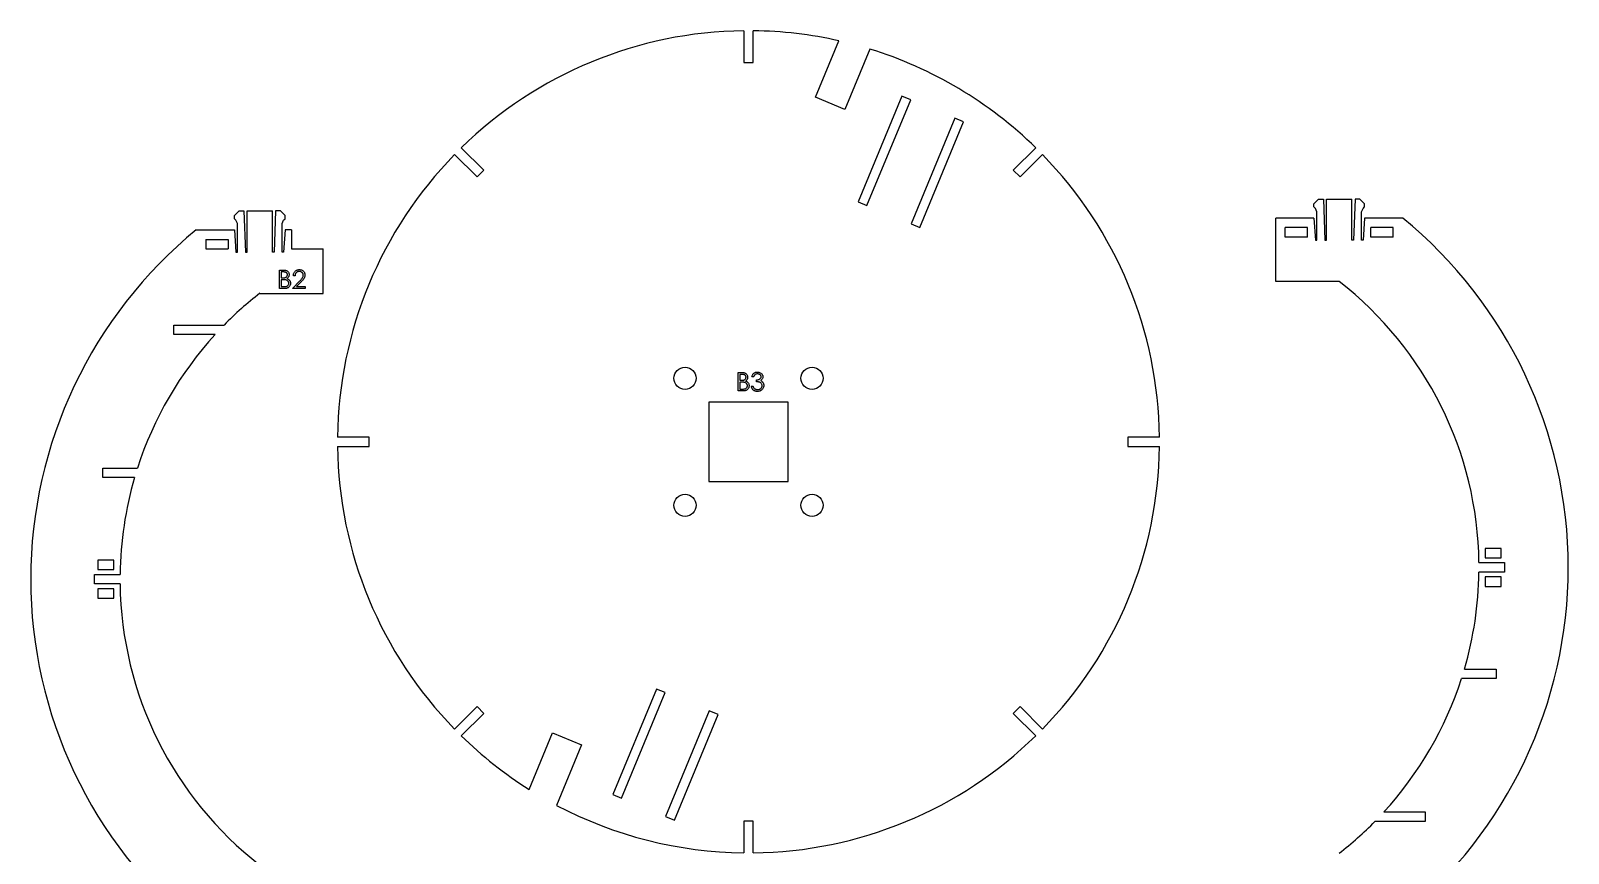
# Model space of a CAD drawing. Header units: millimetres. Extents: x 12 to 496, y -15 to 1016.
# Drawn here: x 11.8 to 496, y 271.9 to 530.9 of the extents above; entities that cross this region are included whole.
import ezdxf

# ---------------------------------------------------------------- set-up
doc = ezdxf.new("R2010")
doc.units = ezdxf.units.MM
doc.layers.add('graveren', color=5, linetype='Continuous')
doc.layers.add('snijden', color=1, linetype='Continuous')

msp = doc.modelspace()

# ---------------------------------------------------------------- linework, layer by layer
at = {"layer": 'graveren', "linetype": 'Continuous', "flags": 128}
for points in [[(90.21, 455.56), (91.34, 455.56), (91.34, 455.56), (91.51, 455.56), (91.66, 455.55), (91.81, 455.54), (91.95, 455.52), (92.07, 455.5), (92.19, 455.47), (92.3, 455.44), (92.4, 455.4), (92.57, 455.3), (92.73, 455.19), (92.86, 455.05), (92.98, 454.89), (93.07, 454.71), (93.14, 454.52), (93.18, 454.33), (93.19, 454.12), (93.19, 454.12), (93.18, 453.93), (93.15, 453.75), (93.09, 453.57), (93.02, 453.41), (92.92, 453.25), (92.81, 453.11), (92.67, 452.99), (92.52, 452.88), (92.52, 452.88), (92.71, 452.8), (92.89, 452.72), (93.04, 452.62), (93.16, 452.52), (93.27, 452.42), (93.36, 452.3), (93.44, 452.17), (93.51, 452.03), (93.57, 451.88), (93.61, 451.72), (93.63, 451.56), (93.64, 451.4), (93.64, 451.4), (93.63, 451.23), (93.61, 451.06), (93.57, 450.91), (93.51, 450.76), (93.44, 450.61), (93.35, 450.48), (93.25, 450.35), (93.13, 450.22), (93, 450.11), (92.86, 450.01), (92.71, 449.93), (92.54, 449.86), (92.37, 449.81), (92.18, 449.77), (91.99, 449.75), (91.78, 449.74), (91.78, 449.74), (90.21, 449.74), (90.21, 449.74), (90.21, 455.56)], [(95.06, 453.77), (94.53, 453.77), (94.53, 453.77), (94.55, 453.98), (94.58, 454.18), (94.62, 454.37), (94.69, 454.55), (94.76, 454.72), (94.86, 454.88), (94.97, 455.03), (95.1, 455.17), (95.24, 455.3), (95.38, 455.41), (95.54, 455.5), (95.7, 455.58), (95.87, 455.64), (96.05, 455.68), (96.24, 455.71), (96.43, 455.71), (96.43, 455.71), (96.62, 455.71), (96.81, 455.68), (96.98, 455.64), (97.14, 455.59), (97.3, 455.51), (97.44, 455.42), (97.58, 455.32), (97.7, 455.2), (97.82, 455.07), (97.92, 454.93), (98, 454.79), (98.07, 454.64), (98.12, 454.48), (98.16, 454.32), (98.18, 454.16), (98.19, 453.98), (98.19, 453.98), (98.18, 453.74), (98.13, 453.51), (98.06, 453.28), (97.95, 453.06), (97.88, 452.95), (97.8, 452.83), (97.7, 452.69), (97.59, 452.55), (97.47, 452.4), (97.33, 452.24), (97.18, 452.07), (97.01, 451.89), (97.01, 451.89), (95.56, 450.34), (95.56, 450.34), (98.27, 450.34), (98.27, 450.34), (98.27, 449.74), (98.27, 449.74), (94.31, 449.74), (94.31, 449.74), (96.57, 452.15), (96.57, 452.15), (96.73, 452.33), (96.88, 452.49), (97.02, 452.64), (97.13, 452.77), (97.24, 452.9), (97.33, 453.01), (97.4, 453.12), (97.46, 453.21), (97.55, 453.39), (97.62, 453.56), (97.66, 453.75), (97.67, 453.94), (97.67, 453.94), (97.66, 454.06), (97.64, 454.17), (97.62, 454.28), (97.58, 454.39), (97.52, 454.49), (97.46, 454.58), (97.39, 454.68), (97.3, 454.77), (97.21, 454.85), (97.11, 454.92), (97, 454.98), (96.9, 455.03), (96.78, 455.07), (96.66, 455.09), (96.54, 455.11), (96.41, 455.12), (96.41, 455.12), (96.27, 455.11), (96.14, 455.09), (96.01, 455.07), (95.89, 455.03), (95.78, 454.98), (95.67, 454.92), (95.57, 454.85), (95.48, 454.76), (95.39, 454.67), (95.31, 454.57), (95.25, 454.46), (95.19, 454.34), (95.14, 454.21), (95.1, 454.07), (95.07, 453.93), (95.06, 453.77)], [(90.73, 454.97), (90.73, 453.1), (90.73, 453.1), (91.08, 453.1), (91.08, 453.1), (91.23, 453.1), (91.38, 453.11), (91.51, 453.12), (91.63, 453.13), (91.74, 453.15), (91.85, 453.17), (91.94, 453.19), (92.02, 453.21), (92.16, 453.28), (92.29, 453.36), (92.4, 453.46), (92.49, 453.57), (92.57, 453.7), (92.62, 453.83), (92.66, 453.97), (92.67, 454.11), (92.67, 454.11), (92.66, 454.21), (92.65, 454.3), (92.63, 454.39), (92.59, 454.47), (92.55, 454.54), (92.5, 454.61), (92.44, 454.68), (92.37, 454.74), (92.29, 454.79), (92.2, 454.84), (92.1, 454.88), (91.99, 454.91), (91.87, 454.93), (91.74, 454.95), (91.59, 454.96), (91.44, 454.97), (91.44, 454.97), (90.73, 454.97)], [(90.73, 452.5), (90.73, 450.34), (90.73, 450.34), (91.47, 450.34), (91.47, 450.34), (91.63, 450.34), (91.78, 450.35), (91.92, 450.36), (92.04, 450.37), (92.16, 450.39), (92.26, 450.41), (92.36, 450.43), (92.44, 450.46), (92.58, 450.53), (92.71, 450.62), (92.83, 450.72), (92.93, 450.84), (93.01, 450.97), (93.07, 451.11), (93.1, 451.25), (93.12, 451.4), (93.12, 451.4), (93.11, 451.49), (93.1, 451.58), (93.08, 451.66), (93.05, 451.75), (93.02, 451.83), (92.97, 451.91), (92.92, 451.98), (92.86, 452.05), (92.72, 452.18), (92.56, 452.29), (92.37, 452.37), (92.16, 452.44), (92.16, 452.44), (92.08, 452.45), (91.98, 452.47), (91.86, 452.48), (91.74, 452.49), (91.59, 452.5), (91.43, 452.5), (91.26, 452.5), (91.07, 452.5), (91.07, 452.5), (90.73, 452.5)], [(234.62, 423.32), (235.75, 423.32), (235.75, 423.32), (235.92, 423.31), (236.08, 423.3), (236.22, 423.29), (236.36, 423.27), (236.49, 423.25), (236.6, 423.22), (236.71, 423.19), (236.81, 423.15), (236.98, 423.05), (237.14, 422.94), (237.27, 422.8), (237.39, 422.64), (237.48, 422.46), (237.55, 422.28), (237.59, 422.08), (237.6, 421.87), (237.6, 421.87), (237.59, 421.68), (237.56, 421.5), (237.51, 421.32), (237.43, 421.16), (237.34, 421), (237.22, 420.87), (237.09, 420.74), (236.93, 420.63), (236.93, 420.63), (237.13, 420.56), (237.3, 420.47), (237.45, 420.38), (237.57, 420.28), (237.68, 420.17), (237.78, 420.05), (237.86, 419.92), (237.93, 419.78), (237.98, 419.63), (238.02, 419.48), (238.04, 419.31), (238.05, 419.15), (238.05, 419.15), (238.04, 418.98), (238.02, 418.81), (237.98, 418.66), (237.93, 418.51), (237.85, 418.36), (237.77, 418.23), (237.66, 418.1), (237.55, 417.97), (237.42, 417.86), (237.27, 417.76), (237.12, 417.68), (236.96, 417.61), (236.78, 417.56), (236.6, 417.52), (236.4, 417.5), (236.19, 417.49), (236.19, 417.49), (234.62, 417.49), (234.62, 417.49), (234.62, 423.32)], [(235.14, 422.72), (235.14, 420.85), (235.14, 420.85), (235.49, 420.85), (235.49, 420.85), (235.65, 420.86), (235.79, 420.86), (235.92, 420.87), (236.05, 420.88), (236.16, 420.9), (236.26, 420.92), (236.35, 420.94), (236.43, 420.97), (236.57, 421.03), (236.7, 421.11), (236.81, 421.21), (236.91, 421.32), (236.98, 421.45), (237.04, 421.58), (237.07, 421.72), (237.08, 421.86), (237.08, 421.86), (237.08, 421.96), (237.06, 422.05), (237.04, 422.14), (237.01, 422.22), (236.97, 422.3), (236.92, 422.37), (236.86, 422.43), (236.79, 422.49), (236.71, 422.54), (236.62, 422.59), (236.52, 422.63), (236.41, 422.66), (236.28, 422.69), (236.15, 422.7), (236.01, 422.71), (235.85, 422.72), (235.85, 422.72), (235.14, 422.72)], [(239.47, 421.97), (238.95, 421.97), (238.95, 421.97), (238.99, 422.15), (239.05, 422.31), (239.11, 422.46), (239.19, 422.61), (239.27, 422.74), (239.36, 422.86), (239.47, 422.98), (239.58, 423.08), (239.7, 423.17), (239.82, 423.25), (239.95, 423.31), (240.09, 423.37), (240.23, 423.41), (240.37, 423.44), (240.52, 423.46), (240.68, 423.46), (240.68, 423.46), (240.91, 423.45), (241.13, 423.41), (241.34, 423.35), (241.54, 423.26), (241.73, 423.14), (241.9, 423.01), (242.04, 422.86), (242.16, 422.69), (242.26, 422.51), (242.33, 422.33), (242.37, 422.14), (242.38, 421.95), (242.38, 421.95), (242.37, 421.77), (242.34, 421.59), (242.28, 421.43), (242.21, 421.27), (242.11, 421.13), (242, 421), (241.86, 420.87), (241.7, 420.75), (241.7, 420.75), (241.88, 420.66), (242.05, 420.55), (242.2, 420.41), (242.33, 420.26), (242.33, 420.26), (242.41, 420.14), (242.48, 420.02), (242.54, 419.9), (242.59, 419.77), (242.63, 419.64), (242.66, 419.5), (242.67, 419.36), (242.68, 419.22), (242.68, 419.22), (242.66, 418.98), (242.61, 418.74), (242.53, 418.51), (242.41, 418.28), (242.27, 418.07), (242.1, 417.89), (241.91, 417.73), (241.69, 417.59), (241.45, 417.48), (241.2, 417.41), (240.94, 417.36), (240.66, 417.35), (240.66, 417.35), (240.48, 417.35), (240.3, 417.37), (240.13, 417.41), (239.96, 417.45), (239.81, 417.52), (239.66, 417.59), (239.52, 417.68), (239.39, 417.78), (239.27, 417.9), (239.16, 418.03), (239.06, 418.17), (238.97, 418.32), (238.89, 418.49), (238.82, 418.67), (238.77, 418.86), (238.72, 419.06), (238.72, 419.06), (239.25, 419.06), (239.25, 419.06), (239.29, 418.93), (239.33, 418.8), (239.38, 418.69), (239.44, 418.58), (239.5, 418.49), (239.56, 418.4), (239.63, 418.32), (239.7, 418.26), (239.7, 418.26), (239.8, 418.18), (239.91, 418.12), (240.02, 418.06), (240.14, 418.02), (240.26, 417.99), (240.39, 417.96), (240.53, 417.95), (240.67, 417.94), (240.67, 417.94), (240.84, 417.95), (240.99, 417.97), (241.14, 417.99), (241.28, 418.03), (241.41, 418.09), (241.53, 418.15), (241.64, 418.22), (241.75, 418.31), (241.84, 418.41), (241.93, 418.5), (242, 418.6), (242.05, 418.71), (242.1, 418.82), (242.13, 418.93), (242.15, 419.05), (242.16, 419.17), (242.16, 419.17), (242.14, 419.34), (242.11, 419.49), (242.04, 419.64), (241.95, 419.79), (241.84, 419.93), (241.72, 420.04), (241.57, 420.14), (241.41, 420.22), (241.32, 420.26), (241.22, 420.29), (241.11, 420.32), (240.98, 420.34), (240.85, 420.36), (240.7, 420.38), (240.54, 420.39), (240.37, 420.41), (240.37, 420.41), (240.37, 421), (240.37, 421), (240.58, 421.01), (240.79, 421.04), (240.98, 421.08), (241.17, 421.14), (241.34, 421.21), (241.48, 421.3), (241.6, 421.39), (241.69, 421.49), (241.77, 421.6), (241.82, 421.71), (241.85, 421.83), (241.86, 421.95), (241.86, 421.95), (241.85, 422.05), (241.84, 422.13), (241.81, 422.22), (241.78, 422.3), (241.73, 422.38), (241.67, 422.45), (241.6, 422.53), (241.53, 422.6), (241.44, 422.66), (241.35, 422.71), (241.25, 422.76), (241.15, 422.8), (241.04, 422.83), (240.93, 422.85), (240.81, 422.86), (240.69, 422.87), (240.69, 422.87), (240.49, 422.85), (240.3, 422.82), (240.13, 422.75), (239.98, 422.66), (239.9, 422.61), (239.83, 422.54), (239.76, 422.47), (239.7, 422.39), (239.64, 422.3), (239.58, 422.2), (239.52, 422.09), (239.47, 421.97)], [(235.14, 420.26), (235.14, 418.09), (235.14, 418.09), (235.89, 418.09), (235.89, 418.09), (236.05, 418.09), (236.19, 418.1), (236.33, 418.11), (236.46, 418.12), (236.57, 418.14), (236.68, 418.16), (236.77, 418.18), (236.85, 418.21), (237, 418.28), (237.13, 418.37), (237.24, 418.47), (237.34, 418.59), (237.42, 418.72), (237.48, 418.86), (237.52, 419), (237.53, 419.15), (237.53, 419.15), (237.53, 419.24), (237.51, 419.33), (237.49, 419.42), (237.47, 419.5), (237.43, 419.58), (237.39, 419.66), (237.33, 419.73), (237.28, 419.8), (237.14, 419.93), (236.97, 420.04), (236.79, 420.12), (236.58, 420.19), (236.58, 420.19), (236.49, 420.2), (236.39, 420.22), (236.28, 420.23), (236.15, 420.24), (236.01, 420.25), (235.85, 420.25), (235.67, 420.25), (235.49, 420.26), (235.49, 420.26), (235.14, 420.26)]]:
    msp.add_lwpolyline(points, dxfattribs=at)
at = {"layer": 'snijden', "linetype": 'Continuous', "lineweight": 25}
for p, q in [((236.37, 530.92), (236.37, 520.92)), ((239.37, 520.92), (239.37, 530.92)), ((259, 509.98), (266.36, 527.75)), ((276.1, 525.15), (268.23, 506.15)), ((236.37, 520.92), (239.37, 520.92)), ((268.23, 506.15), (259, 509.98)), ((286.18, 510.29), (272.41, 477.03)), ((275.18, 475.88), (288.96, 509.14)), ((288.96, 509.14), (286.18, 510.29)), ((302.81, 503.4), (289.04, 470.14)), ((291.81, 468.99), (305.59, 502.25)), ((305.59, 502.25), (302.81, 503.4)), ((154.49, 487), (147.42, 494.07)), ((328.33, 494.07), (321.26, 487)), ((145.3, 491.95), (152.37, 484.88)), ((323.38, 484.88), (330.45, 491.95)), ((152.37, 484.88), (154.49, 487)), ((321.26, 487), (323.38, 484.88)), ((272.41, 477.03), (275.18, 475.88)), ((415.89, 476.44), (417.39, 477.94)), ((415.89, 475.44), (415.89, 476.44)), ((416.39, 474.94), (415.89, 475.44)), ((416.89, 473.94), (416.39, 474.94)), ((417.39, 477.94), (418.89, 477.94)), ((418.89, 477.94), (419.39, 464.94)), ((419.89, 464.94), (419.89, 477.94)), ((419.89, 477.94), (427.89, 477.94)), ((427.89, 464.94), (427.89, 477.94)), ((428.89, 477.94), (428.39, 464.94)), ((430.39, 477.94), (428.89, 477.94)), ((431.89, 476.44), (430.39, 477.94)), ((430.89, 473.94), (431.39, 474.94)), ((431.39, 474.94), (431.89, 475.44)), ((431.89, 475.44), (431.89, 476.44)), ((75.96, 472.74), (77.46, 474.24)), ((75.96, 471.74), (75.96, 472.74)), ((76.46, 471.24), (75.96, 471.74)), ((76.96, 470.24), (76.46, 471.24)), ((76.96, 461.24), (76.96, 470.24)), ((77.46, 474.24), (78.96, 474.24)), ((78.96, 474.24), (79.46, 461.24)), ((79.96, 461.24), (79.96, 474.24)), ((79.96, 474.24), (87.96, 474.24)), ((87.96, 461.24), (87.96, 474.24)), ((88.96, 474.24), (88.46, 461.24)), ((90.46, 474.24), (88.96, 474.24)), ((91.96, 472.74), (90.46, 474.24)), ((90.96, 470.24), (91.46, 471.24)), ((90.96, 461.24), (90.96, 470.24)), ((91.46, 471.24), (91.96, 471.74)), ((91.96, 471.74), (91.96, 472.74)), ((289.04, 470.14), (291.81, 468.99)), ((403.89, 451.95), (403.89, 471.95)), ((415.89, 471.95), (403.89, 471.95)), ((415.89, 471.95), (416.39, 464.94)), ((416.89, 464.94), (416.89, 473.94)), ((430.89, 464.94), (430.89, 473.94)), ((431.89, 471.95), (431.39, 464.94)), ((443.89, 471.95), (431.89, 471.95)), ((63.96, 468.24), (75.96, 468.24)), ((66.96, 465.24), (73.96, 465.24)), ((66.96, 465.24), (66.96, 462.24)), ((73.96, 465.24), (73.96, 462.24)), ((75.96, 468.24), (76.46, 461.24)), ((91.96, 468.24), (91.46, 461.24)), ((93.96, 468.24), (91.96, 468.24)), ((93.96, 468.24), (93.96, 462.24)), ((406.88, 465.95), (406.88, 468.95)), ((413.88, 468.95), (406.88, 468.95)), ((413.88, 465.95), (406.88, 465.95)), ((413.88, 465.95), (413.88, 468.95)), ((416.39, 464.94), (416.89, 464.94)), ((419.39, 464.94), (419.89, 464.94)), ((428.39, 464.94), (427.89, 464.94)), ((431.39, 464.94), (430.89, 464.94)), ((433.88, 465.95), (433.88, 468.95)), ((440.88, 468.95), (433.88, 468.95)), ((440.88, 465.95), (433.88, 465.95)), ((440.88, 465.95), (440.88, 468.95)), ((66.96, 462.24), (73.96, 462.24)), ((76.46, 461.24), (76.96, 461.24)), ((79.46, 461.24), (79.96, 461.24)), ((88.46, 461.24), (87.96, 461.24)), ((91.46, 461.24), (90.96, 461.24)), ((93.96, 462.24), (103.96, 462.24)), ((103.96, 448.24), (103.96, 462.24)), ((423.89, 451.95), (403.89, 451.95)), ((83.96, 448.24), (103.96, 448.24)), ((56.87, 438.24), (72.72, 438.24)), ((56.87, 435.24), (56.87, 438.24)), ((69.87, 435.24), (56.87, 435.24)), ((250.37, 413.99), (225.37, 413.99)), ((225.37, 413.99), (225.37, 388.99)), ((250.37, 388.99), (250.37, 413.99)), ((118.45, 402.99), (108.45, 402.99)), ((118.45, 399.99), (118.45, 402.99)), ((367.29, 402.99), (357.29, 402.99)), ((357.29, 402.99), (357.29, 399.99)), ((108.45, 399.99), (118.45, 399.99)), ((357.29, 399.99), (367.29, 399.99)), ((34.52, 393.24), (45.45, 393.24)), ((34.52, 390.24), (34.52, 393.24)), ((44.52, 390.24), (34.52, 390.24)), ((225.37, 388.99), (250.37, 388.99)), ((37.95, 364.24), (32.95, 364.24)), ((32.95, 364.24), (32.95, 361.24)), ((37.95, 361.24), (37.95, 364.24)), ((467.9, 363.45), (475.9, 363.45)), ((474.9, 367.95), (469.9, 367.95)), ((469.9, 367.95), (469.9, 364.95)), ((469.9, 364.95), (474.9, 364.95)), ((474.9, 364.95), (474.9, 367.95)), ((475.9, 363.45), (475.9, 360.45)), ((31.95, 359.74), (39.95, 359.74)), ((31.95, 356.74), (31.95, 359.74)), ((32.95, 361.24), (37.95, 361.24)), ((475.9, 360.45), (467.9, 360.45)), ((469.9, 358.95), (469.9, 355.95)), ((474.9, 358.95), (469.9, 358.95)), ((474.9, 355.95), (474.9, 358.95)), ((39.95, 356.74), (31.95, 356.74)), ((37.95, 355.24), (32.95, 355.24)), ((32.95, 355.24), (32.95, 352.24)), ((37.95, 352.24), (37.95, 355.24)), ((469.9, 355.95), (474.9, 355.95)), ((32.95, 352.24), (37.95, 352.24)), ((463.32, 329.95), (473.32, 329.95)), ((473.32, 329.95), (473.32, 326.95)), ((473.32, 326.95), (462.4, 326.95)), ((208.88, 323.66), (195.11, 290.4)), ((197.88, 289.26), (211.65, 322.52)), ((211.65, 322.52), (208.88, 323.66)), ((152.37, 318.11), (145.3, 311.04)), ((147.42, 308.92), (154.49, 315.99)), ((154.49, 315.99), (152.37, 318.11)), ((225.51, 316.78), (211.73, 283.52)), ((214.51, 282.37), (228.28, 315.63)), ((228.28, 315.63), (225.51, 316.78)), ((323.38, 318.11), (321.26, 315.99)), ((321.26, 315.99), (328.33, 308.92)), ((330.45, 311.04), (323.38, 318.11)), ((168.76, 292.06), (176.12, 309.84)), ((176.12, 309.84), (185.32, 306.03)), ((185.32, 306.03), (177.45, 287.03)), ((195.11, 290.4), (197.88, 289.26)), ((211.73, 283.52), (214.51, 282.37)), ((239.37, 282.07), (236.37, 282.07)), ((236.37, 282.07), (236.37, 272.07)), ((239.37, 272.07), (239.37, 282.07)), ((450.98, 281.95), (435.13, 281.95)), ((437.98, 284.95), (450.98, 284.95)), ((450.98, 284.95), (450.98, 281.95))]:
    msp.add_line(p, q, dxfattribs=at)
for centre in [(217.87, 421.49), (257.87, 421.49), (217.87, 381.49), (257.87, 381.49)]:
    msp.add_circle(centre, 3.5, dxfattribs=at)
for centre, radius, start, end in [((237.87, 401.49), 129.43, 90.664, 134.336), ((237.87, 401.49), 129.43, 77.2839, 89.336), ((237.87, 401.49), 129.43, 45.664, 72.8223), ((237.87, 401.49), 129.43, 135.664, 179.336), ((237.87, 401.49), 129.43, 0.664, 44.336), ((353.89, 361.95), 142.13, 309.2894, 50.7106), ((153.96, 358.24), 142.13, 129.2894, 230.7106), ((353.89, 361.95), 114.02, 0.7538, 52.125), ((153.96, 358.24), 114.02, 127.875, 135.4408), ((153.96, 358.24), 114.02, 137.5199, 162.1233), ((237.87, 401.49), 129.43, 180.664, 224.336), ((237.87, 401.49), 129.43, 315.664, 359.336), ((153.96, 358.24), 114.02, 163.7005, 179.2462), ((353.89, 361.95), 114.02, 343.7005, 359.2462), ((153.96, 358.24), 114.02, 180.7538, 232.125), ((353.89, 361.95), 114.02, 317.5199, 342.1233), ((237.87, 401.49), 129.43, 225.664, 237.7237), ((237.87, 401.49), 129.43, 270.664, 314.336), ((237.87, 401.49), 129.43, 242.1702, 269.336), ((353.89, 361.95), 114.02, 307.875, 315.4408)]:
    msp.add_arc(centre, radius, start, end, dxfattribs=at)

doc.saveas('drawing.dxf')
